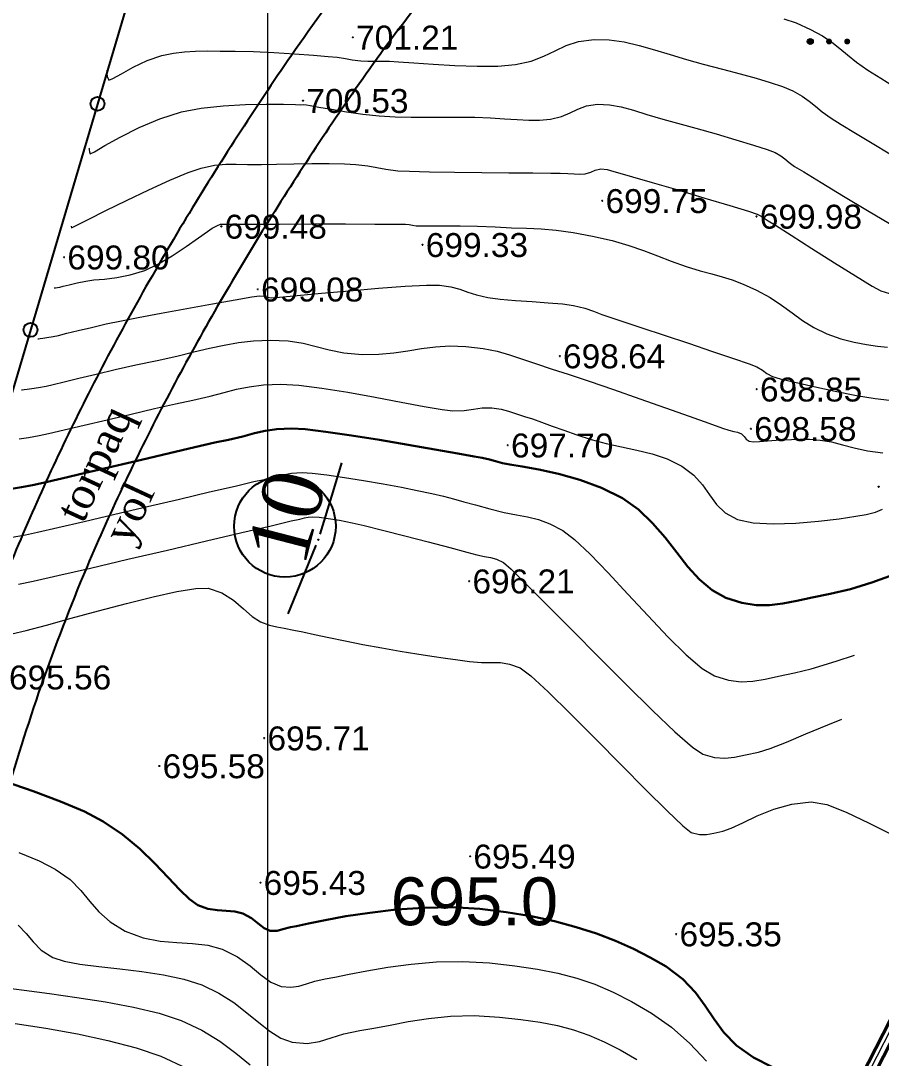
# Model space of a CAD drawing. Header units: feet. Extents: x 3381 to 1374491, y 675186 to 8751562.
# Drawn here: x 686442.01 to 686477.95, y 4375411.54 to 4375454.89 of the extents above; entities that cross this region are included whole.
import ezdxf

# ---------------------------------------------------------------- set-up
doc = ezdxf.new("R2010")
doc.units = ezdxf.units.FT
doc.header["$MEASUREMENT"] = 0
doc.header["$PDMODE"] = 34
doc.header["$PDSIZE"] = 0.01
doc.linetypes.add('DUZ', pattern=[0])
doc.layers.get('0').update_dxf_attribs({"linetype": 'CONTINUOUS'})
for name, color, linetype in [('0_Point_Height', 2, 'CONTINUOUS'), ('0_Point_Point', 7, 'CONTINUOUS'), ('col bitkisi', 7, 'CONTINUOUS'), ('Layer8', 7, 'CONTINUOUS'), ('Lep-Stolb', 7, 'CONTINUOUS'), ('Yazilar', 7, 'CONTINUOUS')]:
    doc.layers.add(name, color=color, linetype=linetype)
for name, color, linetype, lineweight in [('ANA HORIZONTAL', 24, 'CONTINUOUS', 30), ('HORIZANTAL', 24, 'CONTINUOUS', 13), ('km setka', 170, 'CONTINUOUS', 15)]:
    doc.layers.add(name, color=color, linetype=linetype, lineweight=lineweight)
doc.styles.get("Standard").update_dxf_attribs({"font": 'arial.ttf', "height": 2.5})
doc.styles.add('style5', font='ariall.ttf', dxfattribs={"height": 400})

msp = doc.modelspace()

# ---------------------------------------------------------------- hatches: boundary and pattern name
at = {"lineweight": 25}
h = msp.add_hatch(dxfattribs=at)
h.set_pattern_fill('GRASS', color=3, scale=3)
h.set_pattern_definition([(90, (3.5065, 27.466), (-2.121320343, 2.121320343), [0.5625, -3.680140689]), (45, (3.5065, 27.466), (-2.1213203436, 2.1213203436), [0.5625, -2.4375]), (135, (3.5065, 27.466), (-2.1213203436, -2.1213203436), [0.5625, -2.4375])])
edge = h.paths.add_edge_path(flags=16)
edge.add_arc((686469.241, 4375374.521), 3.56, 0, 360)
edge = h.paths.add_edge_path()
edge.add_line((686472.034, 4375376.729), (686476.571, 4375376.121))
edge.add_line((686476.571, 4375376.121), (686476.958, 4375379.01))
edge.add_line((686476.958, 4375379.01), (686469.631, 4375380))
edge.add_line((686469.631, 4375380), (686471.772, 4375395.856))
edge.add_line((686471.772, 4375395.856), (686480.145, 4375394.725))
edge.add_line((686480.145, 4375394.725), (686480.872, 4375400.108))
edge.add_line((686480.872, 4375400.108), (686476.22, 4375400.78))
edge.add_line((686476.22, 4375400.78), (686477.034, 4375406.421))
edge.add_line((686477.034, 4375406.421), (686485.156, 4375405.268))
edge.add_line((686485.156, 4375405.268), (686488.902, 4375432.383))
edge.add_line((686488.902, 4375432.383), (686488.995, 4375433.072))
edge.add_line((686488.995, 4375433.072), (686488.725, 4375432.579))
edge.add_line((686488.725, 4375432.579), (686451.187, 4375359.25))
edge.add_line((686451.187, 4375359.25), (686542.782, 4375331.373))
edge.add_line((686542.782, 4375331.373), (686574.64, 4375412.014))
edge.add_line((686574.64, 4375412.014), (686567.529, 4375414.735))
edge.add_line((686567.529, 4375414.735), (686565.775, 4375410.151))
edge.add_line((686565.775, 4375410.151), (686557.411, 4375413.085))
edge.add_arc((686716.84, 4375348.2), 172.127, 157.85455, 159.31778)
edge.add_line((686555.806, 4375408.992), (686569.171, 4375407.196))
edge.add_line((686569.171, 4375407.196), (686568.429, 4375401.948))
edge.add_line((686568.429, 4375401.948), (686555.1, 4375403.755))
edge.add_arc((686555.4, 4375400.614), 3.155, 95.4615, 167.5925)
edge.add_line((686552.319, 4375401.292), (686552.319, 4375400.337))
edge.add_line((686552.319, 4375400.337), (686553.986, 4375400.73))
edge.add_line((686553.986, 4375400.73), (686559.578, 4375399.751))
edge.add_line((686559.578, 4375399.751), (686557.628, 4375386.568))
edge.add_line((686557.628, 4375386.568), (686557.408, 4375386.568))
edge.add_line((686557.408, 4375386.568), (686552.319, 4375387.285))
edge.add_line((686552.319, 4375387.285), (686552.93, 4375392.653))
edge.add_line((686552.93, 4375392.653), (686558.033, 4375391.954))
edge.add_line((686558.033, 4375391.954), (686558.384, 4375394.516))
edge.add_line((686558.384, 4375394.516), (686553.204, 4375395.226))
edge.add_line((686553.204, 4375395.226), (686553.8, 4375400.314))
edge.add_line((686553.8, 4375400.314), (686552.219, 4375400.105))
edge.add_line((686552.219, 4375400.105), (686550.163, 4375384.139))
edge.add_line((686550.163, 4375384.139), (686558.899, 4375382.93))
edge.add_line((686558.899, 4375382.93), (686558.069, 4375375.574))
edge.add_line((686558.069, 4375375.574), (686549.285, 4375376.789))
edge.add_line((686549.285, 4375376.789), (686548.906, 4375374.139))
edge.add_line((686548.906, 4375374.139), (686542.779, 4375374.943))
edge.add_arc((686542.342, 4375364.952), 10, 87.4993, 110.7786)
edge.add_line((686538.795, 4375374.302), (686548.544, 4375372.875))
edge.add_line((686548.544, 4375372.875), (686547.917, 4375369.381))
edge.add_line((686547.917, 4375369.381), (686544.607, 4375369.907))
edge.add_line((686544.607, 4375369.907), (686545, 4375372.981))
edge.add_line((686545, 4375372.981), (686542.469, 4375373.316))
edge.add_line((686542.469, 4375373.316), (686542.064, 4375370.254))
edge.add_line((686542.064, 4375370.254), (686538.74, 4375370.694))
edge.add_line((686538.74, 4375370.694), (686539.093, 4375373.791))
edge.add_line((686539.093, 4375373.791), (686538.298, 4375374.098))
edge.add_arc((686542.512, 4375364.739), 10.263, 114.2395, 179.0096)
edge.add_line((686532.25, 4375364.917), (686531.9, 4375362.281))
edge.add_line((686531.9, 4375362.281), (686528.914, 4375362.608))
edge.add_line((686528.914, 4375362.608), (686528.033, 4375357.745))
edge.add_line((686528.033, 4375357.745), (686519.324, 4375358.958))
edge.add_line((686519.324, 4375358.958), (686520.011, 4375363.859))
edge.add_line((686520.011, 4375363.859), (686513.085, 4375364.778))
edge.add_line((686513.085, 4375364.778), (686512.673, 4375361.668))
edge.add_line((686512.673, 4375361.668), (686486.043, 4375365.261))
edge.add_line((686486.043, 4375365.261), (686475.323, 4375366.805))
edge.add_line((686475.323, 4375366.805), (686476.371, 4375374.635))
edge.add_line((686476.371, 4375374.635), (686472.751, 4375375.12))
edge.add_arc((686469.241, 4375374.521), 3.56, 9.688, 38.3434)
at = {"layer": 'col bitkisi', "ltscale": 1.5}
h = msp.add_hatch(color=256, dxfattribs=at)
edge = h.paths.add_edge_path()
edge.add_arc((686474.987, 4375454.021), 0.125, 0, 360)
h = msp.add_hatch(color=256, dxfattribs=at)
edge = h.paths.add_edge_path()
edge.add_arc((686475.769, 4375454.021), 0.125, 0, 360)
h = msp.add_hatch(color=256, dxfattribs=at)
edge = h.paths.add_edge_path()
edge.add_arc((686476.528, 4375454.021), 0.125, 0, 360)

# ---------------------------------------------------------------- linework, layer by layer
at = {"linetype": 'Continuous'}
msp.add_line((686446.767, 4375456.683, 1418.192), (686437.531, 4375425.493, 1411.722), dxfattribs=at)
at = {"color": 7, "lineweight": 30, "elevation": 716.5}
msp.add_lwpolyline([(686562.786, 4375416.979), (686575.161, 4375412.243), (686543.018, 4375330.883), (686450.613, 4375359.007), (686493.804, 4375443.379), (686553.443, 4375420.554)], dxfattribs=at)
at = {"color": 1, "lineweight": 0, "elevation": 716.5}
msp.add_lwpolyline([(686450.9, 4375359.128), (686493.9, 4375443.128), (686574.9, 4375412.128), (686542.9, 4375331.128)], close=True, dxfattribs=at)
at = {"color": 7, "lineweight": 50, "elevation": 716.5}
msp.add_lwpolyline([(686553.553, 4375420.114), (686553.727, 4375420.475), (686528.404, 4375430.157), (686489.51, 4375434.99), (686454.464, 4375366.527), (686552.013, 4375353.539), (686567.79, 4375393.455), (686567.431, 4375393.597), (686551.754, 4375353.992), (686455.1, 4375366.829), (686489.789, 4375434.557), (686528.304, 4375429.783), (686553.553, 4375420.114)], dxfattribs=at)
at = {"linetype": 'Continuous'}
for centre in [(686445.208, 4375451.419, 1417.1), (686442.411, 4375441.972, 1415.14)]:
    msp.add_circle(centre, 0.291, dxfattribs=at)
at = {"color": 7, "linetype": 'DUZ', "lineweight": 25}
msp.add_circle((686453.039, 4375433.767, 716.5), 2.121, dxfattribs=at)
at = {"linetype": 'Continuous'}
for points, knots in [([(686507.63, 4375544.568, 716.5), (686503.69, 4375540.805, 716.5), (686503.161, 4375540.754, 716.5), (686501.572, 4375540.595, 716.5), (686500.509, 4375540.478, 716.5), (686497.557, 4375540.071, 716.5), (686495.68, 4375539.717, 716.5), (686492.902, 4375538.839, 716.5), (686491.951, 4375538.468, 716.5), (686490.46, 4375537.731, 716.5), (686489.901, 4375537.414, 716.5), (686488.74, 4375536.659, 716.5), (686488.152, 4375536.212, 716.5), (686487.037, 4375535.263, 716.5), (686486.507, 4375534.759, 716.5), (686485.265, 4375533.488, 716.5), (686484.575, 4375532.701, 716.5), (686483.464, 4375531.383, 716.5), (686483.03, 4375530.853, 716.5), (686482.174, 4375529.807, 716.5), (686481.749, 4375529.286, 716.5), (686480.483, 4375527.731, 716.5), (686479.65, 4375526.703, 716.5), (686477.171, 4375523.635, 716.5), (686475.543, 4375521.612, 716.5), (686472.634, 4375518.017, 716.5), (686471.358, 4375516.447, 716.5), (686469.322, 4375513.968, 716.5), (686468.581, 4375513.07, 716.5), (686467.148, 4375511.349, 716.5), (686466.459, 4375510.526, 716.5), (686465.231, 4375509.072, 716.5), (686464.697, 4375508.443, 716.5), (686463.328, 4375506.842, 716.5), (686462.454, 4375505.837, 716.5), (686461.022, 4375503.895, 716.5), (686460.436, 4375502.985, 716.5), (686459.67, 4375501.332, 716.5), (686459.421, 4375500.628, 716.5), (686459.188, 4375499.506, 716.5), (686459.134, 4375499.113, 716.5), (686459.085, 4375498.319, 716.5), (686459.09, 4375497.923, 716.5), (686459.21, 4375496.323, 716.5), (686459.525, 4375495.15, 716.5), (686460.238, 4375493.306, 716.5), (686460.574, 4375492.599, 716.5), (686461.3, 4375491.263, 716.5), (686461.691, 4375490.631, 716.5), (686462.979, 4375488.709, 716.5), (686463.926, 4375487.515, 716.5), (686465.39, 4375485.581, 716.5), (686465.941, 4375484.83, 716.5), (686466.942, 4375483.299, 716.5), (686467.39, 4375482.522, 716.5), (686468.06, 4375481.052, 716.5), (686468.301, 4375480.365, 716.5), (686468.647, 4375478.929, 716.5), (686468.751, 4375478.188, 716.5), (686468.829, 4375476.591, 716.5), (686468.783, 4375475.737, 716.5), (686468.519, 4375474.057, 716.5), (686468.302, 4375473.226, 716.5), (686467.507, 4375470.992, 716.5), (686466.775, 4375469.639, 716.5), (686465.302, 4375467.492, 716.5), (686464.648, 4375466.664, 716.5), (686463.258, 4375465.056, 716.5), (686462.519, 4375464.273, 716.5), (686461.017, 4375462.721, 716.5), (686460.256, 4375461.952, 716.5), (686458.933, 4375460.568, 716.5), (686458.369, 4375459.96, 716.5), (686457.274, 4375458.707, 716.5), (686456.745, 4375458.068, 716.5), (686455.206, 4375456.121, 716.5), (686454.241, 4375454.784, 716.5), (686452.541, 4375452.32, 716.5), (686451.793, 4375451.199, 716.5), (686450.324, 4375448.93, 716.5), (686449.605, 4375447.784, 716.5), (686447.505, 4375444.309, 716.5), (686446.178, 4375441.946, 716.5), (686443.782, 4375437.257, 716.5), (686442.703, 4375434.936, 716.5), (686441.039, 4375430.912, 716.5), (686440.403, 4375429.228, 716.5), (686439.245, 4375425.822, 716.5), (686438.722, 4375424.105, 716.5), (686437.709, 4375420.477, 716.5), (686437.227, 4375418.564, 716.5), (686436.443, 4375415.272, 716.5), (686436.128, 4375413.895, 716.5), (686435.515, 4375411.13, 716.5), (686435.22, 4375409.742, 716.5), (686434.795, 4375407.569, 716.5), (686434.649, 4375406.794, 716.5), (686434.411, 4375405.394, 716.5), (686434.316, 4375404.775, 716.5), (686434.075, 4375402.811, 716.5), (686434, 4375401.467, 716.5), (686434.002, 4375398.451, 716.5), (686434.124, 4375396.779, 716.5), (686434.564, 4375393.487, 716.5), (686434.88, 4375391.868, 716.5), (686435.52, 4375389.152, 716.5), (686435.813, 4375388.044, 716.5), (686436.379, 4375386.046, 716.5), (686436.644, 4375385.153, 716.5), (686437.137, 4375383.539, 716.5), (686437.363, 4375382.809, 716.5), (686437.859, 4375381.335, 716.5), (686438.128, 4375380.595, 716.5), (686438.584, 4375379.504, 716.5), (686438.741, 4375379.151, 716.5), (686439.243, 4375378.097, 716.5), (686439.605, 4375377.436, 716.5), (686440.286, 4375376.166, 716.5), (686440.605, 4375375.557, 716.5), (686441.004, 4375374.655, 716.5), (686441.125, 4375374.351, 716.5), (686441.312, 4375373.797, 716.5), (686441.382, 4375373.55, 716.5), (686441.505, 4375373.026, 716.5), (686441.557, 4375372.753, 716.5), (686441.691, 4375371.917, 716.5), (686441.754, 4375371.326, 716.5), (686439.569, 4375366.912, 716.5)], [0, 0, 0, 0, 1.504182, 1.504182, 4.512547, 4.512547, 9.897023, 9.897023, 12.795834, 12.795834, 14.604059, 14.604059, 16.662244, 16.662244, 18.72043, 18.72043, 21.69221, 21.69221, 23.690537, 23.690537, 25.688865, 25.688865, 29.68552, 29.68552, 37.678831, 37.678831, 43.858623, 43.858623, 47.338723, 47.338723, 50.479181, 50.479181, 52.843093, 52.843093, 56.452422, 56.452422, 59.343353, 59.343353, 61.301717, 61.301717, 62.310714, 62.310714, 63.319712, 63.319712, 66.426739, 66.426739, 68.50177, 68.50177, 70.576802, 70.576802, 75.092259, 75.092259, 77.984383, 77.984383, 80.876507, 80.876507, 83.368148, 83.368148, 85.859789, 85.859789, 88.693846, 88.693846, 91.527902, 91.527902, 96.504404, 96.504404, 99.813748, 99.813748, 103.123092, 103.123092, 106.359907, 106.359907, 108.778682, 108.778682, 111.197456, 111.197456, 116.035005, 116.035005, 120.025858, 120.025858, 124.016711, 124.016711, 131.998417, 131.998417, 139.538843, 139.538843, 144.840516, 144.840516, 150.142189, 150.142189, 155.992549, 155.992549, 160.212599, 160.212599, 164.43265, 164.43265, 166.77754, 166.77754, 168.584028, 168.584028, 172.423705, 172.423705, 177.221179, 177.221179, 182.018653, 182.018653, 185.384546, 185.384546, 188.140377, 188.140377, 190.397291, 190.397291, 192.654204, 192.654204, 193.73589, 193.73589, 195.899262, 195.899262, 198.062634, 198.062634, 199.190084, 199.190084, 200.13488, 200.13488, 201.079676, 201.079676, 202.923933, 202.923933, 202.923933, 202.923933]), ([(686511.533, 4375538.098, 716.5), (686503.971, 4375537.818, 716.5), (686503.441, 4375537.767, 716.5), (686501.864, 4375537.609, 716.5), (686500.826, 4375537.494, 716.5), (686498.026, 4375537.106, 716.5), (686496.318, 4375536.775, 716.5), (686493.9, 4375536.007, 716.5), (686493.092, 4375535.688, 716.5), (686491.843, 4375535.066, 716.5), (686491.375, 4375534.798, 716.5), (686490.226, 4375534.04, 716.5), (686489.555, 4375533.494, 716.5), (686488.245, 4375532.27, 716.5), (686487.607, 4375531.594, 716.5), (686486.344, 4375530.159, 716.5), (686485.718, 4375529.399, 716.5), (686483.571, 4375526.778, 716.5), (686482.092, 4375524.953, 716.5), (686479.164, 4375521.327, 716.5), (686477.715, 4375519.527, 716.5), (686473.328, 4375514.104, 716.5), (686470.351, 4375510.462, 716.5), (686466.632, 4375506.089, 716.5), (686466.148, 4375505.527, 716.5), (686465.206, 4375504.417, 716.5), (686464.75, 4375503.867, 716.5), (686463.763, 4375502.579, 716.5), (686463.265, 4375501.843, 716.5), (686462.579, 4375500.524, 716.5), (686462.352, 4375499.938, 716.5), (686462.164, 4375499.098, 716.5), (686462.125, 4375498.838, 716.5), (686462.088, 4375498.309, 716.5), (686462.09, 4375498.033, 716.5), (686462.174, 4375496.923, 716.5), (686462.405, 4375496.021, 716.5), (686462.956, 4375494.595, 716.5), (686463.201, 4375494.066, 716.5), (686463.738, 4375493.046, 716.5), (686464.032, 4375492.551, 716.5), (686465.116, 4375490.871, 716.5), (686466.008, 4375489.725, 716.5), (686467.527, 4375487.734, 716.5), (686468.14, 4375486.918, 716.5), (686469.31, 4375485.182, 716.5), (686469.865, 4375484.264, 716.5), (686470.611, 4375482.71, 716.5), (686470.858, 4375482.115, 716.5), (686471.268, 4375480.88, 716.5), (686471.429, 4375480.249, 716.5), (686471.786, 4375478.335, 716.5), (686471.855, 4375477.03, 716.5), (686471.685, 4375474.628, 716.5), (686471.484, 4375473.534, 716.5), (686470.882, 4375471.423, 716.5), (686470.481, 4375470.404, 716.5), (686469.527, 4375468.465, 716.5), (686468.975, 4375467.544, 716.5), (686467.595, 4375465.529, 716.5), (686466.731, 4375464.464, 716.5), (686464.947, 4375462.458, 716.5), (686464.026, 4375461.513, 716.5), (686462.36, 4375459.806, 716.5), (686461.61, 4375459.04, 716.5), (686460.433, 4375457.765, 716.5), (686459.988, 4375457.261, 716.5), (686459.116, 4375456.226, 716.5), (686458.69, 4375455.697, 716.5), (686457.436, 4375454.081, 716.5), (686456.632, 4375452.964, 716.5), (686455.105, 4375450.755, 716.5), (686454.378, 4375449.668, 716.5), (686452.957, 4375447.479, 716.5), (686452.262, 4375446.374, 716.5), (686450.232, 4375443.031, 716.5), (686448.952, 4375440.763, 716.5), (686446.576, 4375436.147, 716.5), (686445.479, 4375433.8, 716.5), (686443.825, 4375429.797, 716.5), (686443.208, 4375428.163, 716.5), (686442.086, 4375424.855, 716.5), (686441.577, 4375423.178, 716.5), (686440.58, 4375419.596, 716.5), (686440.1, 4375417.686, 716.5), (686439.329, 4375414.433, 716.5), (686439.023, 4375413.093, 716.5), (686438.431, 4375410.42, 716.5), (686438.148, 4375409.085, 716.5), (686437.733, 4375406.959, 716.5), (686437.584, 4375406.164, 716.5), (686437.35, 4375404.776, 716.5), (686437.261, 4375404.179, 716.5), (686437.124, 4375402.985, 716.5), (686437.075, 4375402.385, 716.5), (686436.98, 4375400.576, 716.5), (686436.989, 4375399.361, 716.5), (686437.178, 4375396.228, 716.5), (686437.458, 4375394.319, 716.5), (686438.248, 4375390.512, 716.5), (686438.756, 4375388.613, 716.5), (686439.501, 4375386.072, 716.5), (686439.695, 4375385.431, 716.5), (686440.088, 4375384.153, 716.5), (686440.286, 4375383.524, 716.5), (686440.681, 4375382.362, 716.5), (686440.876, 4375381.825, 716.5), (686441.227, 4375380.952, 716.5), (686441.376, 4375380.607, 716.5), (686441.657, 4375380, 716.5), (686441.789, 4375379.734, 716.5), (686442.069, 4375379.19, 716.5), (686442.215, 4375378.915, 716.5), (686442.666, 4375378.074, 716.5), (686442.982, 4375377.495, 716.5), (686443.507, 4375376.423, 716.5), (686443.724, 4375375.943, 716.5), (686444.043, 4375375.1, 716.5), (686444.161, 4375374.747, 716.5), (686444.358, 4375374.028, 716.5), (686444.436, 4375373.671, 716.5), (686444.63, 4375372.612, 716.5), (686444.707, 4375371.924, 716.5), (686444.785, 4375371.182, 716.5), (686444.794, 4375371.101, 716.5), (686446.528, 4375366.789, 716.5)], [0, 0, 0, 0, 1.519576, 1.519576, 4.558728, 4.558728, 9.930594, 9.930594, 12.837598, 12.837598, 14.698947, 14.698947, 17.596272, 17.596272, 20.493598, 20.493598, 23.430765, 23.430765, 30.540606, 30.540606, 37.650448, 37.650448, 51.870131, 51.870131, 53.943342, 53.943342, 56.016553, 56.016553, 58.839775, 58.839775, 61.186701, 61.186701, 62.257023, 62.257023, 63.327345, 63.327345, 66.426341, 66.426341, 68.26825, 68.26825, 70.110159, 70.110159, 74.62153, 74.62153, 77.595, 77.595, 80.568471, 80.568471, 82.304355, 82.304355, 84.04024, 84.04024, 87.512009, 87.512009, 90.504027, 90.504027, 93.496045, 93.496045, 96.488063, 96.488063, 100.372173, 100.372173, 104.256283, 104.256283, 107.517701, 107.517701, 109.618427, 109.618427, 111.719153, 111.719153, 115.920605, 115.920605, 119.858792, 119.858792, 123.796978, 123.796978, 131.673352, 131.673352, 139.553481, 139.553481, 144.894421, 144.894421, 150.235361, 150.235361, 156.190392, 156.190392, 160.321983, 160.321983, 164.453574, 164.453574, 166.899961, 166.899961, 168.797126, 168.797126, 170.694291, 170.694291, 174.488621, 174.488621, 180.488906, 180.488906, 186.48919, 186.48919, 188.508696, 188.508696, 190.528201, 190.528201, 192.322947, 192.322947, 193.52533, 193.52533, 194.478712, 194.478712, 195.432094, 195.432094, 197.338858, 197.338858, 198.784376, 198.784376, 199.759029, 199.759029, 200.733681, 200.733681, 202.682985, 202.682985, 202.923933, 202.923933, 202.923933, 202.923933])]:
    msp.add_open_spline(points, degree=3, knots=knots, dxfattribs=at)
at = {"layer": '0_Point_Point'}
for p in [(686455.878, 4375454.199, 1417.714), (686453.796, 4375451.551, 1417.034), (686466.297, 4375447.368, 1416.254), (686472.74, 4375446.716, 1416.481), (686450.384, 4375446.298, 1415.981), (686458.788, 4375445.532, 1415.828), (686443.816, 4375445.013, 1416.302), (686451.908, 4375443.673, 1415.576), (686464.521, 4375440.882, 1415.137), (686472.748, 4375439.495, 1415.353), (686472.507, 4375437.843, 1415.08), (686462.349, 4375437.158, 1414.197), (686477.841, 4375435.422, 1414.676), (686454.439, 4375433.207, 1412.739), (686460.737, 4375431.478, 1412.712), (686452.175, 4375424.921, 1412.214), (686447.795, 4375423.757, 1412.082), (686460.776, 4375419.983, 1411.987), (686452.017, 4375418.882, 1411.932), (686469.386, 4375416.734, 1411.851)]:
    msp.add_point(p, dxfattribs=at)
at = {"layer": 'ANA HORIZONTAL', "color": 32, "lineweight": 30}
for points, elevation in [([(686441.614, 4375435.337), (686442.03, 4375435.403), (686442.493, 4375435.486), (686442.948, 4375435.584), (686443.718, 4375435.761), (686444.716, 4375435.995), (686445.856, 4375436.264), (686447.053, 4375436.546), (686448.22, 4375436.821), (686449.27, 4375437.067), (686450.119, 4375437.262), (686450.68, 4375437.386), (686451.288, 4375437.525), (686451.772, 4375437.652), (686452.216, 4375437.755), (686452.702, 4375437.828), (686453.314, 4375437.859), (686453.884, 4375437.823), (686454.748, 4375437.718), (686455.815, 4375437.563), (686456.992, 4375437.376), (686458.187, 4375437.176), (686459.305, 4375436.983), (686460.256, 4375436.814), (686460.945, 4375436.688), (686461.28, 4375436.624), (686461.589, 4375436.555), (686461.831, 4375436.49), (686462.135, 4375436.405), (686462.429, 4375436.35), (686462.952, 4375436.266), (686463.651, 4375436.14), (686464.472, 4375435.957), (686465.363, 4375435.705), (686466.269, 4375435.371), (686467.139, 4375434.94), (686467.815, 4375434.464), (686468.401, 4375433.904), (686468.923, 4375433.296), (686469.407, 4375432.676), (686469.877, 4375432.079), (686470.359, 4375431.541), (686470.88, 4375431.097), (686471.463, 4375430.783), (686472.13, 4375430.575), (686472.725, 4375430.479), (686473.283, 4375430.475), (686473.837, 4375430.541), (686474.422, 4375430.656), (686475.071, 4375430.8), (686475.818, 4375430.95), (686476.664, 4375431.148), (686477.557, 4375431.423), (686478.449, 4375431.74)], 1414), ([(686441.348, 4375423.105), (686442.528, 4375422.696), (686443.66, 4375422.271), (686444.662, 4375421.846), (686445.453, 4375421.44), (686446.256, 4375420.895), (686446.973, 4375420.296), (686447.607, 4375419.683), (686448.162, 4375419.098), (686448.644, 4375418.585), (686449.055, 4375418.185), (686449.401, 4375417.94), (686449.825, 4375417.787), (686450.221, 4375417.726), (686450.591, 4375417.706), (686450.942, 4375417.679), (686451.278, 4375417.594), (686451.638, 4375417.401), (686451.922, 4375417.179), (686452.17, 4375416.984), (686452.419, 4375416.872), (686452.711, 4375416.867), (686452.958, 4375416.942), (686453.27, 4375417.018), (686453.528, 4375417.069), (686454.024, 4375417.175), (686454.724, 4375417.317), (686455.591, 4375417.474), (686456.589, 4375417.626), (686457.683, 4375417.753), (686458.836, 4375417.835), (686460.013, 4375417.852), (686461.178, 4375417.784), (686462.287, 4375417.647), (686463.325, 4375417.474), (686464.295, 4375417.266), (686465.203, 4375417.024), (686466.053, 4375416.75), (686466.849, 4375416.447), (686467.595, 4375416.114), (686468.297, 4375415.755), (686468.959, 4375415.371), (686469.667, 4375414.846), (686470.188, 4375414.297), (686470.596, 4375413.735), (686470.968, 4375413.171), (686471.379, 4375412.616), (686471.903, 4375412.081), (686472.617, 4375411.576), (686473.385, 4375411.188)], 1411.5)]:
    msp.add_lwpolyline(points, dxfattribs=dict(at, elevation=elevation))
at = {"layer": 'col bitkisi', "lineweight": 13, "ltscale": 1.5}
msp.add_circle((686474.987, 4375454.021, 716.5), 0.125, dxfattribs=at)
at = {"layer": 'HORIZANTAL', "color": 32, "linetype": 'Continuous', "lineweight": 13}
for points, elevation in [([(686473.882, 4375454.965), (686474.389, 4375454.795), (686475, 4375454.526), (686475.5, 4375454.255), (686475.888, 4375453.996), (686476.217, 4375453.735), (686476.542, 4375453.462), (686476.916, 4375453.164), (686477.391, 4375452.83), (686477.931, 4375452.484), (686478.465, 4375452.155)], 1418), ([(686445.601, 4375452.825), (686445.605, 4375452.792), (686445.608, 4375452.705), (686445.617, 4375452.553), (686445.687, 4375452.41), (686445.858, 4375452.472), (686446.214, 4375452.673), (686446.705, 4375452.946), (686447.283, 4375453.222), (686447.899, 4375453.433), (686448.39, 4375453.537), (686448.85, 4375453.596), (686449.309, 4375453.622), (686449.796, 4375453.626), (686450.339, 4375453.621), (686450.968, 4375453.616), (686451.725, 4375453.601), (686452.579, 4375453.562), (686453.441, 4375453.509), (686454.227, 4375453.452), (686454.85, 4375453.401), (686455.223, 4375453.366), (686455.576, 4375453.315), (686455.855, 4375453.261), (686456.208, 4375453.216), (686456.506, 4375453.199), (686456.773, 4375453.197), (686457.056, 4375453.2), (686457.405, 4375453.198), (686457.786, 4375453.175), (686458.421, 4375453.127), (686459.231, 4375453.07), (686460.14, 4375453.018), (686461.068, 4375452.988), (686461.939, 4375452.994), (686462.673, 4375453.054), (686463.333, 4375453.2), (686463.861, 4375453.405), (686464.323, 4375453.633), (686464.783, 4375453.849), (686465.307, 4375454.016), (686465.959, 4375454.101), (686466.588, 4375454.087), (686467.215, 4375454.001), (686467.844, 4375453.86), (686468.483, 4375453.68), (686469.138, 4375453.477), (686469.813, 4375453.268), (686470.515, 4375453.07), (686471.321, 4375452.861), (686472.058, 4375452.669), (686472.724, 4375452.489), (686473.314, 4375452.314), (686473.826, 4375452.138), (686474.256, 4375451.955), (686474.65, 4375451.738), (686474.945, 4375451.529), (686475.203, 4375451.316), (686475.487, 4375451.083), (686475.86, 4375450.817), (686476.282, 4375450.551), (686476.875, 4375450.188), (686477.572, 4375449.769), (686478.303, 4375449.333)], 1417.5), ([(686444.856, 4375449.565), (686444.858, 4375449.549), (686444.862, 4375449.499), (686444.871, 4375449.407), (686444.906, 4375449.323), (686445.081, 4375449.415), (686445.519, 4375449.67), (686446.162, 4375450.028), (686446.95, 4375450.424), (686447.821, 4375450.797), (686448.717, 4375451.084), (686449.547, 4375451.241), (686450.465, 4375451.338), (686451.392, 4375451.388), (686452.255, 4375451.404), (686452.975, 4375451.4), (686453.478, 4375451.388), (686453.686, 4375451.382), (686453.812, 4375451.385), (686453.937, 4375451.382), (686454.097, 4375451.353), (686454.461, 4375451.284), (686454.98, 4375451.19), (686455.606, 4375451.087), (686456.288, 4375450.991), (686456.98, 4375450.918), (686457.65, 4375450.876), (686458.308, 4375450.859), (686458.961, 4375450.857), (686459.618, 4375450.862), (686460.286, 4375450.865), (686460.974, 4375450.859), (686461.631, 4375450.833), (686462.215, 4375450.795), (686462.74, 4375450.757), (686463.223, 4375450.732), (686463.68, 4375450.732), (686464.127, 4375450.772), (686464.591, 4375450.882), (686464.952, 4375451.037), (686465.278, 4375451.199), (686465.637, 4375451.332), (686466.095, 4375451.4), (686466.602, 4375451.38), (686467.091, 4375451.289), (686467.598, 4375451.146), (686468.163, 4375450.97), (686468.823, 4375450.782), (686469.44, 4375450.615), (686470.209, 4375450.401), (686471.048, 4375450.16), (686471.879, 4375449.916), (686472.62, 4375449.691), (686473.191, 4375449.506), (686473.512, 4375449.384), (686473.754, 4375449.247), (686473.929, 4375449.114), (686474.1, 4375448.971), (686474.329, 4375448.805), (686474.71, 4375448.57), (686475.438, 4375448.129), (686476.373, 4375447.566), (686477.371, 4375446.967), (686478.291, 4375446.416)], 1417), ([(686444.111, 4375446.304), (686444.113, 4375446.296), (686444.119, 4375446.26), (686444.125, 4375446.236), (686444.315, 4375446.332), (686444.821, 4375446.588), (686445.556, 4375446.955), (686446.429, 4375447.384), (686447.353, 4375447.826), (686448.238, 4375448.231), (686448.995, 4375448.551), (686449.535, 4375448.736), (686450.102, 4375448.852), (686450.566, 4375448.896), (686450.998, 4375448.897), (686451.474, 4375448.885), (686452.066, 4375448.887), (686452.694, 4375448.903), (686453.414, 4375448.915), (686454.166, 4375448.921), (686454.889, 4375448.92), (686455.522, 4375448.909), (686456.007, 4375448.886), (686456.498, 4375448.829), (686456.879, 4375448.755), (686457.26, 4375448.681), (686457.751, 4375448.62), (686458.248, 4375448.598), (686459.076, 4375448.579), (686460.12, 4375448.562), (686461.265, 4375448.549), (686462.396, 4375448.538), (686463.395, 4375448.53), (686464.149, 4375448.524), (686464.542, 4375448.519), (686464.858, 4375448.505), (686465.124, 4375448.486), (686465.36, 4375448.476), (686465.582, 4375448.491), (686465.816, 4375448.56), (686465.998, 4375448.648), (686466.23, 4375448.698), (686466.505, 4375448.673), (686466.786, 4375448.596), (686467.13, 4375448.494), (686467.556, 4375448.373), (686468.383, 4375448.132), (686469.448, 4375447.819), (686470.584, 4375447.483), (686471.626, 4375447.171), (686472.409, 4375446.932), (686472.768, 4375446.814), (686472.937, 4375446.727), (686473.064, 4375446.642), (686473.224, 4375446.536), (686473.529, 4375446.343), (686474.182, 4375445.926), (686475.047, 4375445.376), (686475.991, 4375444.78), (686476.877, 4375444.226), (686477.571, 4375443.804), (686477.938, 4375443.602), (686478.292, 4375443.492)], 1416.5), ([(686443.402, 4375443.726), (686443.416, 4375443.728), (686443.456, 4375443.734), (686443.536, 4375443.746), (686443.643, 4375443.763), (686443.776, 4375443.795), (686444.029, 4375443.857), (686444.357, 4375443.934), (686444.717, 4375444.013), (686445.059, 4375444.059), (686445.498, 4375444.098), (686446.012, 4375444.158), (686446.581, 4375444.268), (686447.182, 4375444.456), (686447.734, 4375444.718), (686448.33, 4375445.07), (686448.913, 4375445.456), (686449.424, 4375445.815), (686449.805, 4375446.09), (686449.995, 4375446.222), (686450.228, 4375446.335), (686450.353, 4375446.387), (686450.446, 4375446.393), (686450.769, 4375446.394), (686451.615, 4375446.395), (686452.813, 4375446.396), (686454.191, 4375446.398), (686455.577, 4375446.398), (686456.801, 4375446.397), (686457.692, 4375446.395), (686458.076, 4375446.391), (686458.236, 4375446.37), (686458.363, 4375446.344), (686458.523, 4375446.323), (686458.735, 4375446.319), (686459.142, 4375446.32), (686459.698, 4375446.321), (686460.36, 4375446.318), (686461.082, 4375446.303), (686461.82, 4375446.274), (686462.506, 4375446.243), (686463.132, 4375446.221), (686463.741, 4375446.19), (686464.376, 4375446.136), (686465.079, 4375446.043), (686465.893, 4375445.893), (686466.706, 4375445.703), (686467.401, 4375445.5), (686468.018, 4375445.286), (686468.597, 4375445.068), (686469.177, 4375444.847), (686469.799, 4375444.628), (686470.386, 4375444.445), (686470.869, 4375444.309), (686471.298, 4375444.19), (686471.72, 4375444.058), (686472.186, 4375443.883), (686472.744, 4375443.637), (686473.308, 4375443.332), (686473.789, 4375443.01), (686474.226, 4375442.683), (686474.66, 4375442.366), (686475.129, 4375442.071), (686475.676, 4375441.812), (686476.261, 4375441.606), (686476.816, 4375441.458), (686477.331, 4375441.357), (686477.8, 4375441.292), (686478.213, 4375441.253)], 1416), ([(686442.716, 4375441.595), (686442.745, 4375441.6), (686442.81, 4375441.609), (686442.921, 4375441.624), (686443.096, 4375441.649), (686443.355, 4375441.694), (686443.576, 4375441.744), (686443.937, 4375441.832), (686444.41, 4375441.947), (686444.965, 4375442.08), (686445.574, 4375442.22), (686446.207, 4375442.356), (686446.916, 4375442.496), (686447.868, 4375442.675), (686448.941, 4375442.873), (686450.012, 4375443.066), (686450.957, 4375443.232), (686451.652, 4375443.348), (686451.976, 4375443.393), (686452.157, 4375443.376), (686452.301, 4375443.339), (686452.484, 4375443.314), (686452.813, 4375443.338), (686453.549, 4375443.405), (686454.566, 4375443.501), (686455.74, 4375443.608), (686456.945, 4375443.713), (686458.058, 4375443.798), (686458.952, 4375443.848), (686459.504, 4375443.848), (686459.973, 4375443.778), (686460.341, 4375443.675), (686460.674, 4375443.554), (686461.041, 4375443.433), (686461.51, 4375443.325), (686462.037, 4375443.256), (686462.676, 4375443.202), (686463.363, 4375443.156), (686464.037, 4375443.11), (686464.636, 4375443.057), (686465.098, 4375442.99), (686465.568, 4375442.876), (686465.927, 4375442.756), (686466.282, 4375442.621), (686466.741, 4375442.458), (686467.195, 4375442.308), (686467.943, 4375442.061), (686468.879, 4375441.752), (686469.9, 4375441.412), (686470.901, 4375441.077), (686471.779, 4375440.781), (686472.429, 4375440.556), (686472.747, 4375440.436), (686472.988, 4375440.291), (686473.169, 4375440.153), (686473.413, 4375440.022), (686473.728, 4375439.931), (686474.334, 4375439.783), (686475.132, 4375439.602), (686476.025, 4375439.413), (686476.914, 4375439.239), (686477.702, 4375439.105), (686478.29, 4375439.036)], 1415.5), ([(686442.03, 4375439.464), (686442.065, 4375439.469), (686442.141, 4375439.48), (686442.269, 4375439.498), (686442.463, 4375439.525), (686442.745, 4375439.567), (686443.068, 4375439.625), (686443.36, 4375439.69), (686443.824, 4375439.802), (686444.431, 4375439.951), (686445.152, 4375440.125), (686445.956, 4375440.316), (686446.815, 4375440.51), (686447.698, 4375440.699), (686448.521, 4375440.879), (686449.24, 4375441.05), (686449.888, 4375441.205), (686450.498, 4375441.339), (686451.102, 4375441.445), (686451.732, 4375441.517), (686452.422, 4375441.548), (686453.18, 4375441.516), (686453.796, 4375441.418), (686454.342, 4375441.283), (686454.888, 4375441.141), (686455.507, 4375441.021), (686456.269, 4375440.952), (686456.964, 4375440.957), (686457.593, 4375441.014), (686458.18, 4375441.099), (686458.75, 4375441.192), (686459.327, 4375441.268), (686459.934, 4375441.305), (686460.596, 4375441.281), (686461.318, 4375441.194), (686461.903, 4375441.079), (686462.417, 4375440.935), (686462.927, 4375440.764), (686463.501, 4375440.566), (686464.205, 4375440.339), (686464.867, 4375440.128), (686465.748, 4375439.831), (686466.771, 4375439.479), (686467.859, 4375439.099), (686468.935, 4375438.72), (686469.923, 4375438.37), (686470.745, 4375438.078), (686471.325, 4375437.872), (686471.587, 4375437.781), (686471.788, 4375437.73), (686471.952, 4375437.694), (686472.11, 4375437.628), (686472.229, 4375437.52), (686472.308, 4375437.407), (686472.43, 4375437.32), (686472.608, 4375437.298), (686472.871, 4375437.314), (686473.198, 4375437.343), (686473.563, 4375437.364), (686473.871, 4375437.376), (686474.196, 4375437.394), (686474.552, 4375437.406), (686474.95, 4375437.402), (686475.404, 4375437.372), (686475.874, 4375437.293), (686476.336, 4375437.173), (686476.825, 4375437.039), (686477.374, 4375436.92), (686478.018, 4375436.843)], 1415), ([(686441.944, 4375437.417), (686442.333, 4375437.476), (686442.78, 4375437.555), (686443.171, 4375437.641), (686443.82, 4375437.792), (686444.658, 4375437.991), (686445.612, 4375438.219), (686446.614, 4375438.457), (686447.591, 4375438.686), (686448.473, 4375438.887), (686449.189, 4375439.042), (686449.912, 4375439.206), (686450.501, 4375439.358), (686451.024, 4375439.491), (686451.548, 4375439.598), (686452.14, 4375439.671), (686452.868, 4375439.704), (686453.617, 4375439.663), (686454.58, 4375439.542), (686455.671, 4375439.367), (686456.805, 4375439.165), (686457.896, 4375438.96), (686458.858, 4375438.778), (686459.606, 4375438.646), (686460.055, 4375438.59), (686460.528, 4375438.605), (686460.912, 4375438.662), (686461.275, 4375438.714), (686461.688, 4375438.714), (686462.075, 4375438.661), (686462.375, 4375438.584), (686462.671, 4375438.483), (686463.049, 4375438.359), (686463.377, 4375438.252), (686463.76, 4375438.116), (686464.199, 4375437.957), (686464.691, 4375437.78), (686465.237, 4375437.59), (686465.835, 4375437.393), (686466.465, 4375437.221), (686467.104, 4375437.084), (686467.746, 4375436.951), (686468.385, 4375436.793), (686469.013, 4375436.581), (686469.624, 4375436.284), (686470.128, 4375435.91), (686470.487, 4375435.5), (686470.775, 4375435.082), (686471.065, 4375434.684), (686471.431, 4375434.331), (686471.947, 4375434.052), (686472.598, 4375433.91), (686473.439, 4375433.868), (686474.378, 4375433.9), (686475.326, 4375433.981), (686476.191, 4375434.085), (686476.884, 4375434.186), (686477.314, 4375434.258), (686477.706, 4375434.36), (686478.002, 4375434.483)], 1414.5), ([(686441.642, 4375433.315), (686442.205, 4375433.417), (686442.704, 4375433.524), (686443.552, 4375433.716), (686444.659, 4375433.973), (686445.936, 4375434.271), (686447.294, 4375434.59), (686448.643, 4375434.907), (686449.894, 4375435.202), (686450.959, 4375435.451), (686451.747, 4375435.634), (686452.17, 4375435.729), (686452.616, 4375435.833), (686452.963, 4375435.923), (686453.312, 4375435.987), (686453.76, 4375436.015), (686454.178, 4375435.991), (686454.785, 4375435.919), (686455.522, 4375435.813), (686456.329, 4375435.682), (686457.145, 4375435.541), (686457.911, 4375435.399), (686458.568, 4375435.269), (686459.17, 4375435.141), (686459.658, 4375435.026), (686460.088, 4375434.914), (686460.516, 4375434.795), (686460.999, 4375434.658), (686461.593, 4375434.492), (686462.201, 4375434.346), (686462.716, 4375434.25), (686463.178, 4375434.165), (686463.628, 4375434.054), (686464.107, 4375433.877), (686464.654, 4375433.596), (686465.142, 4375433.222), (686465.785, 4375432.607), (686466.539, 4375431.821), (686467.361, 4375430.936), (686468.208, 4375430.023), (686469.037, 4375429.154), (686469.804, 4375428.398), (686470.466, 4375427.828), (686470.98, 4375427.514), (686471.571, 4375427.337), (686472.093, 4375427.273), (686472.587, 4375427.298), (686473.096, 4375427.384), (686473.661, 4375427.508), (686474.322, 4375427.643), (686475.017, 4375427.817), (686476.064, 4375428.135), (686476.827, 4375428.384)], 1413.5), ([(686441.918, 4375431.347), (686442.522, 4375431.477), (686443.561, 4375431.712), (686444.92, 4375432.025), (686446.483, 4375432.389), (686448.134, 4375432.775), (686449.758, 4375433.156), (686451.238, 4375433.504), (686452.459, 4375433.791), (686453.305, 4375433.99), (686453.661, 4375434.072), (686453.856, 4375434.119), (686454.011, 4375434.154), (686454.206, 4375434.17), (686454.464, 4375434.152), (686454.85, 4375434.099), (686455.326, 4375434.018), (686455.855, 4375433.915), (686456.345, 4375433.801), (686457.115, 4375433.609), (686458.047, 4375433.37), (686459.024, 4375433.116), (686459.929, 4375432.878), (686460.643, 4375432.689), (686461.05, 4375432.58), (686461.374, 4375432.506), (686461.633, 4375432.459), (686461.881, 4375432.391), (686462.169, 4375432.252), (686462.484, 4375431.976), (686463.116, 4375431.355), (686463.991, 4375430.476), (686465.032, 4375429.423), (686466.162, 4375428.281), (686467.306, 4375427.138), (686468.388, 4375426.077), (686469.331, 4375425.184), (686470.059, 4375424.545), (686470.497, 4375424.246), (686470.984, 4375424.107), (686471.411, 4375424.078), (686471.826, 4375424.127), (686472.281, 4375424.223), (686472.825, 4375424.335), (686473.313, 4375424.479), (686473.989, 4375424.746), (686474.806, 4375425.092), (686475.718, 4375425.475), (686476.303, 4375425.705)], 1413), ([(686441.63, 4375429.278), (686442.229, 4375429.417), (686443.082, 4375429.643), (686444.116, 4375429.926), (686445.253, 4375430.237), (686446.417, 4375430.547), (686447.533, 4375430.825), (686448.524, 4375431.043), (686449.314, 4375431.171), (686449.828, 4375431.18), (686450.405, 4375430.987), (686450.889, 4375430.676), (686451.305, 4375430.32), (686451.675, 4375429.993), (686452.022, 4375429.77), (686452.394, 4375429.633), (686452.699, 4375429.562), (686453.012, 4375429.511), (686453.409, 4375429.435), (686453.784, 4375429.352), (686454.279, 4375429.245), (686454.876, 4375429.118), (686455.556, 4375428.979), (686456.301, 4375428.834), (686457.092, 4375428.687), (686457.859, 4375428.553), (686458.55, 4375428.44), (686459.175, 4375428.343), (686459.743, 4375428.259), (686460.264, 4375428.185), (686460.749, 4375428.117), (686461.251, 4375428.075), (686461.666, 4375428.077), (686462.041, 4375428.072), (686462.425, 4375428.012), (686462.867, 4375427.848), (686463.309, 4375427.516), (686464.038, 4375426.846), (686464.969, 4375425.936), (686466.016, 4375424.886), (686467.094, 4375423.793), (686468.118, 4375422.757), (686469.002, 4375421.876), (686469.663, 4375421.25), (686470.014, 4375420.977), (686470.351, 4375420.89), (686470.646, 4375420.892), (686470.954, 4375420.949), (686471.329, 4375421.028), (686471.685, 4375421.152), (686472.172, 4375421.384), (686472.77, 4375421.667), (686473.458, 4375421.945), (686474.216, 4375422.161), (686475.024, 4375422.259), (686475.67, 4375422.146), (686476.486, 4375421.825), (686477.441, 4375421.366), (686478.502, 4375420.841)], 1412.5), ([(686441.93, 4375420.136), (686442.775, 4375419.787), (686443.441, 4375419.449), (686444.064, 4375419.005), (686444.52, 4375418.551), (686444.893, 4375418.098), (686445.27, 4375417.657), (686445.735, 4375417.237), (686446.373, 4375416.85), (686447.114, 4375416.572), (686447.829, 4375416.433), (686448.519, 4375416.375), (686449.181, 4375416.34), (686449.816, 4375416.269), (686450.422, 4375416.104), (686451.059, 4375415.779), (686451.582, 4375415.399), (686452.031, 4375415.026), (686452.451, 4375414.721), (686452.884, 4375414.546), (686453.287, 4375414.51), (686453.621, 4375414.559), (686453.938, 4375414.658), (686454.287, 4375414.771), (686454.719, 4375414.86), (686455.127, 4375414.932), (686455.718, 4375415.053), (686456.465, 4375415.199), (686457.341, 4375415.348), (686458.318, 4375415.478), (686459.371, 4375415.566), (686460.47, 4375415.589), (686461.59, 4375415.525), (686462.645, 4375415.405), (686463.585, 4375415.267), (686464.438, 4375415.1), (686465.231, 4375414.893), (686465.991, 4375414.633), (686466.747, 4375414.31), (686467.524, 4375413.912), (686468.351, 4375413.429), (686469.182, 4375412.837), (686469.95, 4375412.154), (686470.644, 4375411.429)], 1411), ([(686441.903, 4375417.109), (686442.235, 4375416.752), (686442.522, 4375416.401), (686442.86, 4375416.066), (686443.345, 4375415.76), (686443.82, 4375415.602), (686444.477, 4375415.478), (686445.267, 4375415.374), (686446.143, 4375415.273), (686447.058, 4375415.162), (686447.965, 4375415.025), (686448.817, 4375414.847), (686449.566, 4375414.614), (686450.286, 4375414.269), (686450.907, 4375413.868), (686451.452, 4375413.446), (686451.944, 4375413.035), (686452.409, 4375412.671), (686452.869, 4375412.388), (686453.349, 4375412.219), (686453.968, 4375412.164), (686454.482, 4375412.24), (686454.968, 4375412.392), (686455.504, 4375412.565), (686456.169, 4375412.702), (686456.755, 4375412.8), (686457.432, 4375412.933), (686458.194, 4375413.077), (686459.037, 4375413.206), (686459.956, 4375413.298), (686460.946, 4375413.326), (686462.002, 4375413.267), (686462.898, 4375413.165), (686463.696, 4375413.048), (686464.42, 4375412.906), (686465.093, 4375412.73), (686465.739, 4375412.509), (686466.38, 4375412.235), (686467.041, 4375411.898), (686467.742, 4375411.487)], 1410.5), ([(686441.28, 4375414.494), (686442.153, 4375414.382), (686443.2, 4375414.248), (686444.353, 4375414.089), (686445.547, 4375413.901), (686446.715, 4375413.679), (686447.791, 4375413.422), (686448.709, 4375413.123), (686449.569, 4375412.722), (686450.321, 4375412.257), (686450.989, 4375411.762), (686451.593, 4375411.266)], 1410), ([(686441.77, 4375412.999), (686443.057, 4375412.797), (686444.369, 4375412.56), (686445.647, 4375412.286), (686446.829, 4375411.977), (686447.853, 4375411.633), (686448.935, 4375411.127)], 1409.5)]:
    msp.add_lwpolyline(points, dxfattribs=dict(at, elevation=elevation))
at = {"layer": 'km setka', "elevation": 716.5, "flags": 128}
msp.add_lwpolyline([(686452.319, 4375540.012), (686452.319, 4375330.776)], dxfattribs=at)
at = {"layer": 'Lep-Stolb', "color": 1}
for p, q in [((686455.049, 4375435.213, 1406.841), (686455.417, 4375436.422, 1406.841)), ((686454.512, 4375433.446, 1406.841), (686455.049, 4375435.213, 1406.841)), ((686453.554, 4375431.036, 1406.841), (686454.345, 4375432.976, 1406.841)), ((686453.176, 4375430.11, 1406.841), (686453.648, 4375431.267, 1406.841))]:
    msp.add_line(p, q, dxfattribs=at)

# ---------------------------------------------------------------- texts
at = {"layer": '0_Point_Height', "color": 0}
for s, p in [('701.21', (686456.014, 4375453.685, 1417.714)), ('700.53', (686453.932, 4375451.037, 1417.034)), ('699.75', (686466.433, 4375446.854, 1416.254)), ('699.98', (686472.876, 4375446.202, 1416.481)), ('699.48', (686450.52, 4375445.784, 1415.981)), ('699.33', (686458.924, 4375445.018, 1415.828)), ('699.80', (686443.952, 4375444.499, 1416.302)), ('699.08', (686452.044, 4375443.159, 1415.576)), ('698.64', (686464.657, 4375440.368, 1415.137)), ('698.85', (686472.884, 4375438.981, 1415.353)), ('698.58', (686472.643, 4375437.329, 1415.08)), ('697.70', (686462.485, 4375436.644, 1414.197)), ('696.21', (686460.873, 4375430.964, 1412.712)), ('695.56', (686441.514, 4375426.951, 1412.062)), ('695.71', (686452.311, 4375424.407, 1412.214)), ('695.58', (686447.931, 4375423.243, 1412.082)), ('695.49', (686460.912, 4375419.469, 1411.987)), ('695.43', (686452.153, 4375418.368, 1411.932)), ('695.35', (686469.522, 4375416.22, 1411.851))]:
    msp.add_text(s, height=1, dxfattribs=at).set_placement(p)
at = {"layer": '0_Point_Height', "color": 5, "lineweight": 25}
msp.add_text('695.0', height=2, dxfattribs=at).set_placement((686457.459, 4375417.101, 2106.5))
at = {"layer": 'Layer8', "color": 0, "lineweight": 18, "insert": (686453.886, 4375432.022, 20), "char_height": 2.5, "width": 81.30669, "attachment_point": 7, "rotation": 75.5124, "style": 'style5'}
msp.add_mtext('{\\fTimes New Roman|b0|i0|c238|p18;10}', dxfattribs=at)
at = {"layer": 'Yazilar', "insert": (686443.429, 4375434.389, 716.5), "char_height": 1.3, "width": 0.10588, "attachment_point": 1, "rotation": 65.1483}
msp.add_mtext('{\\fTimes New Roman|b0|i0|c0|p18;torpaq\\fTimes New Roman|b0|i0|c238|p18; yol}', dxfattribs=at)

doc.saveas('drawing.dxf')
